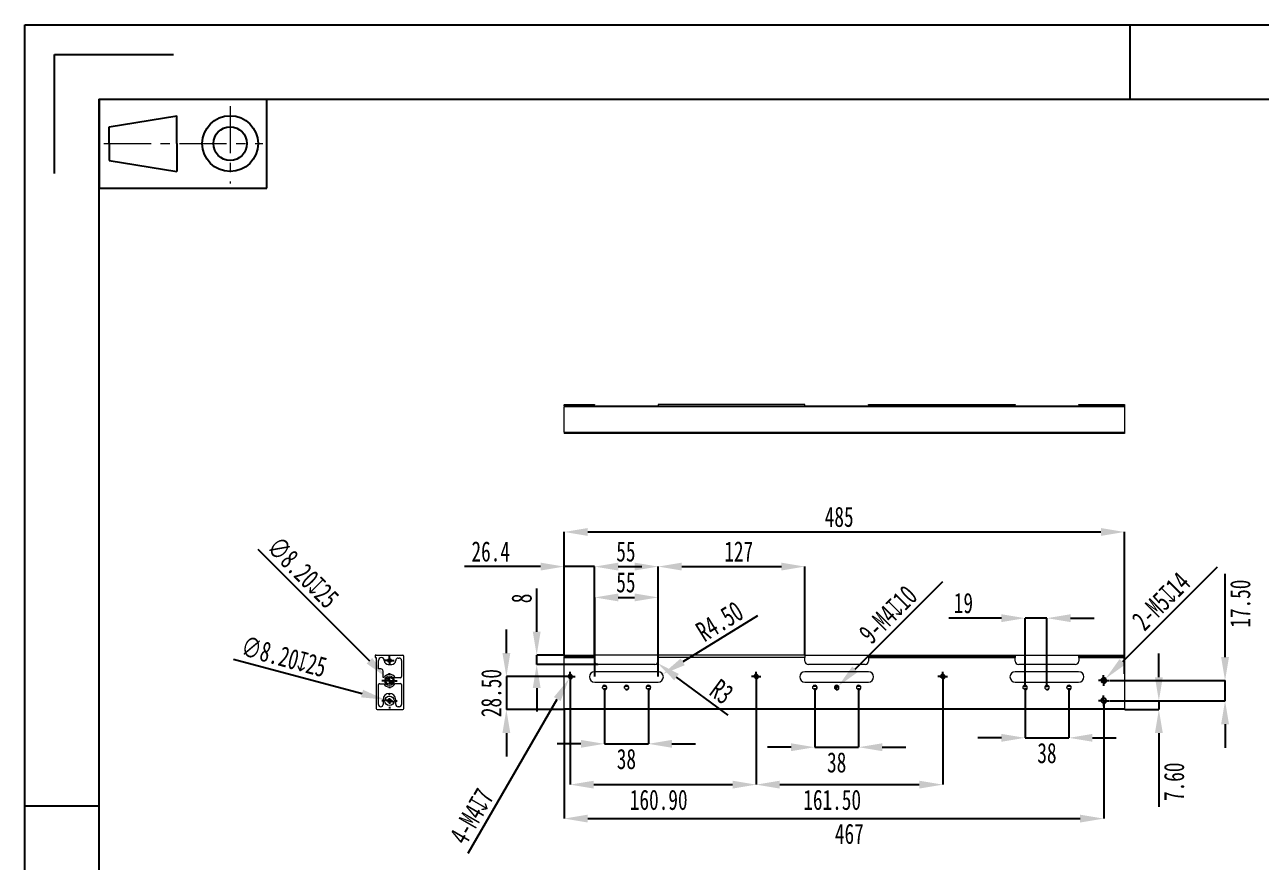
# Model space of a CAD drawing. Header units: millimetres. Extents: x 363 to 745, y -1 to 270.
# Drawn here: x 362.5 to 576.6, y 124.4 to 269.5 of the extents above; entities that cross this region are included whole.
import ezdxf

# ---------------------------------------------------------------- set-up
doc = ezdxf.new("R2010")
doc.units = ezdxf.units.MM
doc.header["$PDSIZE"] = -1
doc.linetypes.add('CENTER', pattern=[10.16, 6.35, -1.27, 1.27, -1.27])
doc.layers.add('DEFAULT_1', color=7, linetype='CENTER', lineweight=18)
doc.layers.add('图框', color=7, linetype='Continuous')
doc.styles.add('SLDTEXTSTYLE1', font='TXT', dxfattribs={"width": 0.7})
doc.dimstyles.new('SLDDIMSTYLE0', dxfattribs={"dimtxt": 3.5, "dimasz": 4.08, "dimexe": 0, "dimexo": 0.0625, "dimgap": 0.875, "dimtad": 2, "dimlfac": 5, "dimrnd": 1e-09, "dimzin": 4, "dimdsep": 46, "dimtxsty": 'SLDTEXTSTYLE1', "dimblk1": 'NONE', "dimsah": 1, "dimcen": 0, "dimadec": 0, "dimazin": 1, "dimtfac": 1, "dimtmove": 0, "dimatfit": 3, "dimldrblk": 'NONE', "dimfxl": 1, "dimfrac": 2, "dimtolj": 1, "dimtzin": 12, "dimarcsym": 0})
doc.dimstyles.new('SLDDIMSTYLE1', dxfattribs={"dimtxt": 3.5, "dimasz": 4.08, "dimexe": 0, "dimexo": 0.0625, "dimgap": 0.875, "dimtad": 2, "dimlfac": 5, "dimrnd": 1e-09, "dimzin": 4, "dimdsep": 46, "dimtxsty": 'SLDTEXTSTYLE1', "dimsah": 1, "dimcen": 0.09, "dimadec": 0, "dimazin": 1, "dimtfac": 1, "dimtmove": 0, "dimatfit": 0, "dimfxl": 1, "dimfrac": 2, "dimtolj": 1, "dimtzin": 12, "dimarcsym": 0})
doc.dimstyles.new('SLDDIMSTYLE2', dxfattribs={"dimtxt": 3.5, "dimasz": 4.08, "dimexe": 0, "dimexo": 0.0625, "dimgap": 0.875, "dimtad": 2, "dimlfac": 5, "dimrnd": 1e-09, "dimzin": 4, "dimdsep": 46, "dimtxsty": 'SLDTEXTSTYLE1', "dimsah": 1, "dimcen": 0.09, "dimadec": 0, "dimazin": 1, "dimtfac": 1, "dimtofl": 0, "dimtmove": 0, "dimatfit": 3, "dimfxl": 1, "dimfrac": 2, "dimtolj": 1, "dimtzin": 12, "dimarcsym": 0})
doc.dimstyles.new('SLDDIMSTYLE3', dxfattribs={"dimtxt": 3.5, "dimasz": 4.08, "dimexe": 0, "dimexo": 0.0625, "dimgap": 0.875, "dimtad": 2, "dimlfac": 5, "dimrnd": 1e-09, "dimzin": 12, "dimdsep": 46, "dimtxsty": 'SLDTEXTSTYLE1', "dimblk1": 'NONE', "dimsah": 1, "dimcen": 0, "dimadec": 0, "dimazin": 3, "dimtfac": 1, "dimtmove": 0, "dimatfit": 3, "dimldrblk": 'NONE', "dimfxl": 1, "dimfrac": 2, "dimtolj": 1, "dimtzin": 12, "dimarcsym": 0})
doc.dimstyles.new('SLDDIMSTYLE4', dxfattribs={"dimtxt": 3.5, "dimasz": 4.08, "dimexe": 0, "dimexo": 0.0625, "dimgap": 0.875, "dimtad": 2, "dimlfac": 5, "dimrnd": 1e-09, "dimzin": 12, "dimdsep": 46, "dimtxsty": 'SLDTEXTSTYLE1', "dimsah": 1, "dimcen": 0, "dimadec": 0, "dimazin": 3, "dimtfac": 1, "dimtofl": 0, "dimtmove": 0, "dimatfit": 3, "dimfxl": 1, "dimfrac": 2, "dimtolj": 1, "dimtzin": 12, "dimarcsym": 0})
doc.dimstyles.new('SLDDIMSTYLE5', dxfattribs={"dimtxt": 3.5, "dimasz": 4.08, "dimexe": 0, "dimexo": 0.0625, "dimgap": 0.875, "dimtad": 2, "dimlfac": 5, "dimrnd": 1e-09, "dimzin": 12, "dimdsep": 46, "dimtxsty": 'SLDTEXTSTYLE1', "dimsah": 1, "dimcen": 0.09, "dimadec": 0, "dimazin": 3, "dimtfac": 1, "dimtofl": 0, "dimtmove": 0, "dimatfit": 3, "dimfxl": 1, "dimfrac": 2, "dimtolj": 1, "dimtzin": 12, "dimarcsym": 0})
doc.dimstyles.new('SLDDIMSTYLE6', dxfattribs={"dimtxt": 3.5, "dimasz": 4.08, "dimexe": 0, "dimexo": 0.0625, "dimgap": 0.875, "dimtad": 2, "dimdec": 1, "dimlfac": 5, "dimrnd": 1e-09, "dimzin": 12, "dimdsep": 46, "dimtxsty": 'SLDTEXTSTYLE1', "dimsah": 1, "dimcen": 0.09, "dimadec": 0, "dimazin": 3, "dimtfac": 1, "dimtdec": 1, "dimtmove": 0, "dimatfit": 0, "dimfxl": 1, "dimfrac": 2, "dimtolj": 1, "dimtzin": 12, "dimarcsym": 0})
doc.dimstyles.new('SLDDIMSTYLE7', dxfattribs={"dimtxt": 3.5, "dimasz": 4.08, "dimexe": 0, "dimexo": 0.0625, "dimgap": 0.875, "dimtad": 2, "dimlfac": 5, "dimrnd": 1e-09, "dimzin": 12, "dimdsep": 46, "dimtxsty": 'SLDTEXTSTYLE1', "dimsah": 1, "dimcen": 0.09, "dimadec": 0, "dimazin": 3, "dimtfac": 1, "dimtmove": 0, "dimatfit": 0, "dimfxl": 1, "dimfrac": 2, "dimtolj": 1, "dimtzin": 12, "dimarcsym": 0})
doc.dimstyles.new('SLDDIMSTYLE8', dxfattribs={"dimtxt": 3.5, "dimasz": 4.08, "dimexe": 0, "dimexo": 0.0625, "dimgap": 0.875, "dimtad": 2, "dimlfac": 5, "dimrnd": 1e-09, "dimzin": 4, "dimdsep": 46, "dimtxsty": 'SLDTEXTSTYLE1', "dimsah": 1, "dimcen": 0, "dimadec": 0, "dimazin": 1, "dimtfac": 1, "dimtofl": 0, "dimtmove": 0, "dimatfit": 3, "dimfxl": 1, "dimfrac": 2, "dimtolj": 1, "dimtzin": 12, "dimarcsym": 0})

# ---------------------------------------------------------------- blocks, each defined once
blk = doc.blocks.new('_D')
at = {"layer": 'Defpoints', "color": 0, "transparency": 16777216}
for p in [(425.06, 156.46), (426.22, 155.3)]:
    blk.add_point(p, dxfattribs=at)
at = {"layer": '图框', "color": 0, "lineweight": -2, "transparency": 16777216}
for p, q in [((402.88, 178.64), (422.18, 159.34)), ((426.22, 155.3), (425.06, 156.46))]:
    blk.add_line(p, q, dxfattribs=at)
at = {"layer": '图框', "color": 0, "transparency": 16777216}
blk.add_solid([(422.66, 159.82), (421.69, 158.86), (425.06, 156.46)], dxfattribs=at)
at = {"layer": '图框', "color": 0, "transparency": 16777216, "insert": (406.65, 181.16), "char_height": 3.5, "attachment_point": 1, "rotation": 315, "style": 'SLDTEXTSTYLE1'}
blk.add_mtext('\\A1;∅8.20{\\fGDT;x}25', dxfattribs=at)
blk = doc.blocks.new('_NONE')
blk = doc.blocks.new('_D_1')
at = {"layer": 'Defpoints', "color": 0, "transparency": 16777216}
for p in [(424.85, 152.59), (426.43, 152.16)]:
    blk.add_point(p, dxfattribs=at)
at = {"layer": '图框', "color": 0, "lineweight": -2, "transparency": 16777216}
for p, q in [((398.63, 159.61), (420.91, 153.65)), ((426.43, 152.16), (424.85, 152.59))]:
    blk.add_line(p, q, dxfattribs=at)
at = {"layer": '图框', "color": 0, "transparency": 16777216}
blk.add_solid([(421.08, 154.3), (420.73, 152.99), (424.85, 152.59)], dxfattribs=at)
at = {"layer": '图框', "color": 0, "transparency": 16777216, "insert": (400.63, 163.68), "char_height": 3.5, "attachment_point": 1, "rotation": 345, "style": 'SLDTEXTSTYLE1'}
blk.add_mtext('\\A1;∅8.20{\\fGDT;x}25', dxfattribs=at)
blk = doc.blocks.new('SW_CENTERMARKSYMBOL_0')
at = {"layer": '图框', "color": 0}
for p, q in [((-1, 0), (-1.32, 0)), ((0, 0), (-0.5, 0)), ((0, 1), (0, 1.32)), ((0, 0), (0, 0.5)), ((0, 0), (0, -0.5)), ((0, 0), (0.5, 0)), ((1, 0), (1.32, 0)), ((0, -1), (0, -1.32))]:
    blk.add_line(p, q, dxfattribs=at)
blk = doc.blocks.new('SW_CENTERMARKSYMBOL_1')
at = {"layer": '图框', "color": 0}
for p, q in [((-1, 0), (-1.32, 0)), ((0, 0), (-0.5, 0)), ((0, 1), (0, 1.32)), ((0, 0), (0, 0.5)), ((0, 0), (0, -0.5)), ((0, 0), (0.5, 0)), ((1, 0), (1.32, 0)), ((0, -1), (0, -1.32))]:
    blk.add_line(p, q, dxfattribs=at)
blk = doc.blocks.new('SW_CENTERMARKSYMBOL_2')
at = {"layer": '图框', "color": 0}
for p, q in [((-0.5, 0), (-0.83, 0)), ((0, 0), (-0.5, 0)), ((0, 0.5), (0, 0.83)), ((0, 0), (0, 0.5)), ((0, 0), (0, -0.5)), ((0, 0), (0.5, 0)), ((0.5, 0), (0.83, 0)), ((0, -0.5), (0, -0.83))]:
    blk.add_line(p, q, dxfattribs=at)
blk = doc.blocks.new('_D_2')
at = {"layer": 'Defpoints', "color": 0, "transparency": 16777216}
for p in [(456.11, 156.58), (445.88, 150.88), (455.88, 150.88)]:
    blk.add_point(p, dxfattribs=at)
at = {"layer": '图框', "color": 0, "lineweight": -2, "transparency": 16777216}
for p, q in [((445.88, 160.66), (445.88, 164.74)), ((456.04, 156.58), (445.88, 156.58)), ((445.88, 156.58), (445.88, 150.88)), ((455.81, 150.88), (445.88, 150.88)), ((445.88, 146.8), (445.88, 142.72))]:
    blk.add_line(p, q, dxfattribs=at)
at = {"layer": '图框', "color": 0, "transparency": 16777216}
for points in [[(445.2, 160.66), (446.56, 160.66), (445.88, 156.58)], [(445.2, 146.8), (446.56, 146.8), (445.88, 150.88)]]:
    blk.add_solid(points, dxfattribs=at)
at = {"layer": '图框', "color": 0, "transparency": 16777216, "insert": (441.5, 153.73), "char_height": 3.5, "attachment_point": 2, "rotation": 90, "style": 'SLDTEXTSTYLE1'}
blk.add_mtext('\\A1;28.50', dxfattribs=at)
blk = doc.blocks.new('_D_3')
at = {"layer": 'Defpoints', "color": 0, "transparency": 16777216}
for p in [(456.94, 155.75), (489.12, 155.75), (489.12, 137.87)]:
    blk.add_point(p, dxfattribs=at)
at = {"layer": '图框', "color": 0, "lineweight": -2, "transparency": 16777216}
for p, q in [((456.94, 155.68), (456.94, 137.87)), ((489.12, 155.68), (489.12, 137.87)), ((461.02, 137.87), (485.04, 137.87))]:
    blk.add_line(p, q, dxfattribs=at)
at = {"layer": '图框', "color": 0, "transparency": 16777216}
for points in [[(461.02, 138.55), (461.02, 137.19), (456.94, 137.87)], [(485.04, 138.55), (485.04, 137.19), (489.12, 137.87)]]:
    blk.add_solid(points, dxfattribs=at)
at = {"layer": '图框', "color": 0, "transparency": 16777216, "insert": (472.25, 137), "char_height": 3.5, "attachment_point": 2, "style": 'SLDTEXTSTYLE1'}
blk.add_mtext('\\A1;160.90', dxfattribs=at)
blk = doc.blocks.new('_D_4')
at = {"layer": 'Defpoints', "color": 0, "transparency": 16777216}
for p in [(489.12, 155.75), (521.42, 155.75), (521.42, 137.87)]:
    blk.add_point(p, dxfattribs=at)
at = {"layer": '图框', "color": 0, "lineweight": -2, "transparency": 16777216}
for p, q in [((489.12, 155.68), (489.12, 137.87)), ((521.42, 155.68), (521.42, 137.87)), ((493.2, 137.87), (517.34, 137.87))]:
    blk.add_line(p, q, dxfattribs=at)
at = {"layer": '图框', "color": 0, "transparency": 16777216}
for points in [[(493.2, 138.55), (493.2, 137.19), (489.12, 137.87)], [(517.34, 138.55), (517.34, 137.19), (521.42, 137.87)]]:
    blk.add_solid(points, dxfattribs=at)
at = {"layer": '图框', "color": 0, "transparency": 16777216, "insert": (502.28, 137), "char_height": 3.5, "attachment_point": 2, "style": 'SLDTEXTSTYLE1'}
blk.add_mtext('\\A1;161.50', dxfattribs=at)
blk = doc.blocks.new('_D_5')
at = {"layer": 'Defpoints', "color": 0, "transparency": 16777216}
for p in [(548.92, 155.54), (549.63, 156.25)]:
    blk.add_point(p, dxfattribs=at)
at = {"layer": '图框', "color": 0, "lineweight": -2, "transparency": 16777216}
for p, q in [((568.94, 175.56), (552.51, 159.14)), ((548.92, 155.54), (549.63, 156.25))]:
    blk.add_line(p, q, dxfattribs=at)
at = {"layer": '图框', "color": 0, "transparency": 16777216}
blk.add_solid([(552.03, 159.62), (552.99, 158.65), (549.63, 156.25)], dxfattribs=at)
at = {"layer": '图框', "color": 0, "transparency": 16777216, "insert": (553.86, 166.78), "char_height": 3.5, "attachment_point": 1, "rotation": 45, "style": 'SLDTEXTSTYLE1'}
blk.add_mtext('\\A1;2-M5{\\fGDT|b0|i0|c134|p2;x}14', dxfattribs=at)
blk = doc.blocks.new('_D_6')
at = {"layer": 'Defpoints', "color": 0, "transparency": 16777216}
for p in [(550.2, 155.9), (550.2, 152.4), (570.29, 152.4)]:
    blk.add_point(p, dxfattribs=at)
at = {"layer": '图框', "color": 0, "lineweight": -2, "transparency": 16777216}
for p, q in [((570.29, 159.98), (570.29, 174.38)), ((550.26, 155.9), (570.29, 155.9)), ((570.29, 152.4), (570.29, 155.9)), ((550.26, 152.4), (570.29, 152.4)), ((570.29, 148.32), (570.29, 144.24))]:
    blk.add_line(p, q, dxfattribs=at)
at = {"layer": '图框', "color": 0, "transparency": 16777216}
for points in [[(569.61, 159.98), (570.97, 159.98), (570.29, 155.9)], [(569.61, 148.32), (570.97, 148.32), (570.29, 152.4)]]:
    blk.add_solid(points, dxfattribs=at)
at = {"layer": '图框', "color": 0, "transparency": 16777216, "insert": (571.16, 169.22), "char_height": 3.5, "attachment_point": 2, "rotation": 90, "style": 'SLDTEXTSTYLE1'}
blk.add_mtext('\\A1;17.50', dxfattribs=at)
blk = doc.blocks.new('_D_7')
at = {"layer": 'Defpoints', "color": 0, "transparency": 16777216}
for p in [(550.2, 152.4), (552.88, 150.88), (558.83, 150.88)]:
    blk.add_point(p, dxfattribs=at)
at = {"layer": '图框', "color": 0, "lineweight": -2, "transparency": 16777216}
for p, q in [((558.83, 156.48), (558.83, 160.56)), ((550.26, 152.4), (558.83, 152.4)), ((558.83, 152.4), (558.83, 150.88)), ((552.94, 150.88), (558.83, 150.88)), ((558.83, 146.8), (558.83, 134.03))]:
    blk.add_line(p, q, dxfattribs=at)
at = {"layer": '图框', "color": 0, "transparency": 16777216}
for points in [[(558.15, 156.48), (559.51, 156.48), (558.83, 152.4)], [(558.15, 146.8), (559.51, 146.8), (558.83, 150.88)]]:
    blk.add_solid(points, dxfattribs=at)
at = {"layer": '图框', "color": 0, "transparency": 16777216, "insert": (559.7, 138.37), "char_height": 3.5, "attachment_point": 2, "rotation": 90, "style": 'SLDTEXTSTYLE1'}
blk.add_mtext('\\A1;7.60', dxfattribs=at)
blk = doc.blocks.new('_D_8')
at = {"layer": 'Defpoints', "color": 0, "transparency": 16777216}
for p in [(457.14, 156.92), (456.74, 156.23)]:
    blk.add_point(p, dxfattribs=at)
at = {"layer": '图框', "color": 0, "lineweight": -2, "transparency": 16777216}
for p, q in [((457.14, 156.92), (456.74, 156.23)), ((439.27, 125.98), (454.7, 152.7))]:
    blk.add_line(p, q, dxfattribs=at)
at = {"layer": '图框', "color": 0, "transparency": 16777216}
blk.add_solid([(454.11, 153.04), (455.28, 152.36), (456.74, 156.23)], dxfattribs=at)
at = {"layer": '图框', "color": 0, "transparency": 16777216, "insert": (435.85, 128.96), "char_height": 3.5, "attachment_point": 1, "rotation": 60, "style": 'SLDTEXTSTYLE1'}
blk.add_mtext('\\A1;4-M4{\\fGDT|b0|i0|c134|p2;x}7', dxfattribs=at)
blk = doc.blocks.new('_D_9')
at = {"layer": 'Defpoints', "color": 0, "transparency": 16777216}
for p in [(471.56, 159.28), (472.05, 158.92)]:
    blk.add_point(p, dxfattribs=at)
at = {"layer": '图框', "color": 0, "lineweight": -2, "transparency": 16777216}
blk.add_line((484.26, 149.93), (475.33, 156.5), dxfattribs=at)
at = {"layer": '图框', "color": 0, "transparency": 16777216}
blk.add_solid([(475.74, 157.05), (474.93, 155.95), (472.05, 158.92)], dxfattribs=at)
at = {"layer": '图框', "color": 0, "transparency": 16777216, "insert": (482.86, 156.39), "char_height": 3.5, "attachment_point": 1, "rotation": 323.6313, "style": 'SLDTEXTSTYLE1'}
blk.add_mtext('\\A1;R3', dxfattribs=at)
blk = doc.blocks.new('_D_10')
at = {"layer": 'Defpoints', "color": 0, "transparency": 16777216}
for p in [(552.88, 181.64), (455.88, 160.28), (552.88, 156.98)]:
    blk.add_point(p, dxfattribs=at)
at = {"layer": '图框', "color": 0, "lineweight": -2, "transparency": 16777216}
for p, q in [((455.88, 160.34), (455.88, 181.64)), ((459.96, 181.64), (548.8, 181.64)), ((552.88, 157.05), (552.88, 181.64))]:
    blk.add_line(p, q, dxfattribs=at)
at = {"layer": '图框', "color": 0, "transparency": 16777216}
for points in [[(459.96, 182.32), (459.96, 180.96), (455.88, 181.64)], [(548.8, 182.32), (548.8, 180.96), (552.88, 181.64)]]:
    blk.add_solid(points, dxfattribs=at)
at = {"layer": '图框', "color": 0, "transparency": 16777216, "insert": (503.49, 186.02), "char_height": 3.5, "attachment_point": 2, "style": 'SLDTEXTSTYLE1'}
blk.add_mtext('\\A1;485', dxfattribs=at)
blk = doc.blocks.new('_D_11')
at = {"layer": 'Defpoints', "color": 0, "transparency": 16777216}
for p in [(461.16, 175.64), (455.88, 160.28), (461.16, 160.28)]:
    blk.add_point(p, dxfattribs=at)
at = {"layer": '图框', "color": 0, "lineweight": -2, "transparency": 16777216}
for p, q in [((451.8, 175.64), (438.62, 175.64)), ((455.88, 160.34), (455.88, 175.64)), ((461.16, 175.64), (455.88, 175.64)), ((461.16, 160.34), (461.16, 175.64)), ((465.24, 175.64), (469.32, 175.64))]:
    blk.add_line(p, q, dxfattribs=at)
at = {"layer": '图框', "color": 0, "transparency": 16777216}
for points in [[(451.8, 176.32), (451.8, 174.96), (455.88, 175.64)], [(465.24, 176.32), (465.24, 174.96), (461.16, 175.64)]]:
    blk.add_solid(points, dxfattribs=at)
at = {"layer": '图框', "color": 0, "transparency": 16777216, "insert": (443.17, 180.02), "char_height": 3.5, "attachment_point": 2, "style": 'SLDTEXTSTYLE1'}
blk.add_mtext('\\A1;26.4', dxfattribs=at)
blk = doc.blocks.new('_D_12')
at = {"layer": 'Defpoints', "color": 0, "transparency": 16777216}
for p in [(472.16, 175.64), (461.16, 160.28), (472.16, 160.28)]:
    blk.add_point(p, dxfattribs=at)
at = {"layer": '图框', "color": 0, "lineweight": -2, "transparency": 16777216}
for p, q in [((461.16, 160.34), (461.16, 175.64)), ((465.24, 175.64), (468.08, 175.64)), ((472.16, 160.34), (472.16, 175.64))]:
    blk.add_line(p, q, dxfattribs=at)
at = {"layer": '图框', "color": 0, "transparency": 16777216}
for points in [[(465.24, 176.32), (465.24, 174.96), (461.16, 175.64)], [(468.08, 176.32), (468.08, 174.96), (472.16, 175.64)]]:
    blk.add_solid(points, dxfattribs=at)
at = {"layer": '图框', "color": 0, "transparency": 16777216, "insert": (466.57, 180.02), "char_height": 3.5, "attachment_point": 2, "style": 'SLDTEXTSTYLE1'}
blk.add_mtext('\\A1;55', dxfattribs=at)
blk = doc.blocks.new('_D_13')
at = {"layer": 'Defpoints', "color": 0, "transparency": 16777216}
for p in [(497.56, 175.64), (472.16, 160.28), (497.56, 160.28)]:
    blk.add_point(p, dxfattribs=at)
at = {"layer": '图框', "color": 0, "lineweight": -2, "transparency": 16777216}
for p, q in [((472.16, 160.34), (472.16, 175.64)), ((476.24, 175.64), (493.48, 175.64)), ((497.56, 160.34), (497.56, 175.64))]:
    blk.add_line(p, q, dxfattribs=at)
at = {"layer": '图框', "color": 0, "transparency": 16777216}
for points in [[(476.24, 176.32), (476.24, 174.96), (472.16, 175.64)], [(493.48, 176.32), (493.48, 174.96), (497.56, 175.64)]]:
    blk.add_solid(points, dxfattribs=at)
at = {"layer": '图框', "color": 0, "transparency": 16777216, "insert": (486.1, 180.02), "char_height": 3.5, "attachment_point": 2, "style": 'SLDTEXTSTYLE1'}
blk.add_mtext('\\A1;127', dxfattribs=at)
blk = doc.blocks.new('_D_14')
at = {"layer": 'Defpoints', "color": 0, "transparency": 16777216}
for p in [(472.16, 170.3), (461.17, 156.53), (472.16, 156.53)]:
    blk.add_point(p, dxfattribs=at)
at = {"layer": '图框', "color": 0, "lineweight": -2, "transparency": 16777216}
for p, q in [((461.17, 156.59), (461.17, 170.3)), ((465.25, 170.3), (468.08, 170.3)), ((472.16, 156.59), (472.16, 170.3))]:
    blk.add_line(p, q, dxfattribs=at)
at = {"layer": '图框', "color": 0, "transparency": 16777216}
for points in [[(465.25, 170.98), (465.25, 169.62), (461.17, 170.3)], [(468.08, 170.98), (468.08, 169.62), (472.16, 170.3)]]:
    blk.add_solid(points, dxfattribs=at)
at = {"layer": '图框', "color": 0, "transparency": 16777216, "insert": (466.57, 174.68), "char_height": 3.5, "attachment_point": 2, "style": 'SLDTEXTSTYLE1'}
blk.add_mtext('\\A1;55', dxfattribs=at)
blk = doc.blocks.new('_D_15')
at = {"layer": 'Defpoints', "color": 0, "transparency": 16777216}
for p in [(472.16, 156.53), (472.93, 157)]:
    blk.add_point(p, dxfattribs=at)
at = {"layer": '图框', "color": 0, "lineweight": -2, "transparency": 16777216}
blk.add_line((489.36, 167.14), (476.4, 159.14), dxfattribs=at)
at = {"layer": '图框', "color": 0, "transparency": 16777216}
blk.add_solid([(476.04, 159.72), (476.76, 158.56), (472.93, 157)], dxfattribs=at)
at = {"layer": '图框', "color": 0, "transparency": 16777216, "insert": (478.32, 165.47), "char_height": 3.5, "attachment_point": 1, "rotation": 31.6798, "style": 'SLDTEXTSTYLE1'}
blk.add_mtext('\\A1;R4.50', dxfattribs=at)
blk = doc.blocks.new('_D_16')
at = {"layer": 'Defpoints', "color": 0, "transparency": 16777216}
for p in [(451.13, 160.28), (455.88, 160.28), (461.76, 158.68)]:
    blk.add_point(p, dxfattribs=at)
at = {"layer": '图框', "color": 0, "lineweight": -2, "transparency": 16777216}
for p, q in [((451.13, 164.36), (451.13, 171.82)), ((455.81, 160.28), (451.13, 160.28)), ((451.13, 158.68), (451.13, 160.28)), ((461.7, 158.68), (451.13, 158.68)), ((451.13, 154.6), (451.13, 150.52))]:
    blk.add_line(p, q, dxfattribs=at)
at = {"layer": '图框', "color": 0, "transparency": 16777216}
for points in [[(450.45, 164.36), (451.81, 164.36), (451.13, 160.28)], [(450.45, 154.6), (451.81, 154.6), (451.13, 158.68)]]:
    blk.add_solid(points, dxfattribs=at)
at = {"layer": '图框', "color": 0, "transparency": 16777216, "insert": (446.76, 170.13), "char_height": 3.5, "attachment_point": 2, "rotation": 90, "style": 'SLDTEXTSTYLE1'}
blk.add_mtext('\\A1;8', dxfattribs=at)
blk = doc.blocks.new('_D_17')
at = {"layer": 'Defpoints', "color": 0, "transparency": 16777216}
for p in [(549.28, 152.4), (455.88, 150.88), (549.28, 131.99)]:
    blk.add_point(p, dxfattribs=at)
at = {"layer": '图框', "color": 0, "lineweight": -2, "transparency": 16777216}
for p, q in [((549.28, 152.33), (549.28, 131.99)), ((455.88, 150.81), (455.88, 131.99)), ((459.96, 131.99), (545.2, 131.99))]:
    blk.add_line(p, q, dxfattribs=at)
at = {"layer": '图框', "color": 0, "transparency": 16777216}
for points in [[(459.96, 132.67), (459.96, 131.31), (455.88, 131.99)], [(545.2, 132.67), (545.2, 131.31), (549.28, 131.99)]]:
    blk.add_solid(points, dxfattribs=at)
at = {"layer": '图框', "color": 0, "transparency": 16777216, "insert": (505.25, 131.11), "char_height": 3.5, "attachment_point": 2, "style": 'SLDTEXTSTYLE1'}
blk.add_mtext('\\A1;467', dxfattribs=at)
blk = doc.blocks.new('_D_18')
at = {"layer": 'Defpoints', "color": 0, "transparency": 16777216}
for p in [(539.46, 166.71), (535.66, 154.68), (539.46, 154.68)]:
    blk.add_point(p, dxfattribs=at)
at = {"layer": '图框', "color": 0, "lineweight": -2, "transparency": 16777216}
for p, q in [((531.58, 166.71), (522.49, 166.71)), ((535.66, 154.74), (535.66, 166.71)), ((539.46, 166.71), (535.66, 166.71)), ((539.46, 154.74), (539.46, 166.71)), ((543.54, 166.71), (547.62, 166.71))]:
    blk.add_line(p, q, dxfattribs=at)
at = {"layer": '图框', "color": 0, "transparency": 16777216}
for points in [[(531.58, 167.39), (531.58, 166.03), (535.66, 166.71)], [(543.54, 167.39), (543.54, 166.03), (539.46, 166.71)]]:
    blk.add_solid(points, dxfattribs=at)
at = {"layer": '图框', "color": 0, "transparency": 16777216, "insert": (525, 171.09), "char_height": 3.5, "attachment_point": 2, "style": 'SLDTEXTSTYLE1'}
blk.add_mtext('\\A1;19', dxfattribs=at)
blk = doc.blocks.new('_D_19')
at = {"layer": 'Defpoints', "color": 0, "transparency": 16777216}
for p in [(502.78, 154.39), (503.35, 154.96)]:
    blk.add_point(p, dxfattribs=at)
at = {"layer": '图框', "color": 0, "lineweight": -2, "transparency": 16777216}
for p, q in [((521.38, 173), (506.23, 157.84)), ((502.78, 154.39), (503.35, 154.96))]:
    blk.add_line(p, q, dxfattribs=at)
at = {"layer": '图框', "color": 0, "transparency": 16777216}
blk.add_solid([(505.75, 158.33), (506.71, 157.36), (503.35, 154.96)], dxfattribs=at)
at = {"layer": '图框', "color": 0, "transparency": 16777216, "insert": (506.59, 164.49), "char_height": 3.5, "attachment_point": 1, "rotation": 45, "style": 'SLDTEXTSTYLE1'}
blk.add_mtext('\\A1;9-M4{\\fGDT|b0|i0|c134|p2;x}10', dxfattribs=at)
blk = doc.blocks.new('_D_20')
at = {"layer": 'Defpoints', "color": 0, "transparency": 16777216}
for p in [(462.86, 154.68), (470.46, 154.68), (470.46, 144.94)]:
    blk.add_point(p, dxfattribs=at)
at = {"layer": '图框', "color": 0, "lineweight": -2, "transparency": 16777216}
for p, q in [((462.86, 154.61), (462.86, 144.94)), ((470.46, 154.61), (470.46, 144.94)), ((458.78, 144.94), (454.7, 144.94)), ((462.86, 144.94), (470.46, 144.94)), ((474.54, 144.94), (478.62, 144.94))]:
    blk.add_line(p, q, dxfattribs=at)
at = {"layer": '图框', "color": 0, "transparency": 16777216}
for points in [[(458.78, 145.62), (458.78, 144.26), (462.86, 144.94)], [(474.54, 145.62), (474.54, 144.26), (470.46, 144.94)]]:
    blk.add_solid(points, dxfattribs=at)
at = {"layer": '图框', "color": 0, "transparency": 16777216, "insert": (466.66, 144.07), "char_height": 3.5, "attachment_point": 2, "style": 'SLDTEXTSTYLE1'}
blk.add_mtext('\\A1;38', dxfattribs=at)
blk = doc.blocks.new('_D_21')
at = {"layer": 'Defpoints', "color": 0, "transparency": 16777216}
for p in [(499.26, 154.68), (506.86, 154.68), (506.86, 144.35)]:
    blk.add_point(p, dxfattribs=at)
at = {"layer": '图框', "color": 0, "lineweight": -2, "transparency": 16777216}
for p, q in [((499.26, 154.61), (499.26, 144.35)), ((506.86, 154.61), (506.86, 144.35)), ((495.18, 144.35), (491.1, 144.35)), ((499.26, 144.35), (506.86, 144.35)), ((510.94, 144.35), (515.02, 144.35))]:
    blk.add_line(p, q, dxfattribs=at)
at = {"layer": '图框', "color": 0, "transparency": 16777216}
for points in [[(495.18, 145.03), (495.18, 143.67), (499.26, 144.35)], [(510.94, 145.03), (510.94, 143.67), (506.86, 144.35)]]:
    blk.add_solid(points, dxfattribs=at)
at = {"layer": '图框', "color": 0, "transparency": 16777216, "insert": (503.06, 143.48), "char_height": 3.5, "attachment_point": 2, "style": 'SLDTEXTSTYLE1'}
blk.add_mtext('\\A1;38', dxfattribs=at)
blk = doc.blocks.new('_D_22')
at = {"layer": 'Defpoints', "color": 0, "transparency": 16777216}
for p in [(535.66, 154.68), (543.26, 154.68), (543.26, 145.98)]:
    blk.add_point(p, dxfattribs=at)
at = {"layer": '图框', "color": 0, "lineweight": -2, "transparency": 16777216}
for p, q in [((535.66, 154.61), (535.66, 145.98)), ((543.26, 154.61), (543.26, 145.98)), ((531.58, 145.98), (527.5, 145.98)), ((535.66, 145.98), (543.26, 145.98)), ((547.34, 145.98), (551.42, 145.98))]:
    blk.add_line(p, q, dxfattribs=at)
at = {"layer": '图框', "color": 0, "transparency": 16777216}
for points in [[(531.58, 146.66), (531.58, 145.3), (535.66, 145.98)], [(547.34, 146.66), (547.34, 145.3), (543.26, 145.98)]]:
    blk.add_solid(points, dxfattribs=at)
at = {"layer": '图框', "color": 0, "transparency": 16777216, "insert": (539.46, 145.1), "char_height": 3.5, "attachment_point": 2, "style": 'SLDTEXTSTYLE1'}
blk.add_mtext('\\A1;38', dxfattribs=at)
blk = doc.blocks.new('SW_CENTERMARKSYMBOL_3')
at = {"layer": '图框', "color": 0}
for p, q in [((-0.5, 0), (-0.92, 0)), ((0, 0), (-0.5, 0)), ((0, 0.5), (0, 0.92)), ((0, 0), (0, 0.5)), ((0, 0), (0, -0.5)), ((0, 0), (0.5, 0)), ((0.5, 0), (0.92, 0)), ((0, -0.5), (0, -0.92))]:
    blk.add_line(p, q, dxfattribs=at)
blk = doc.blocks.new('SW_CENTERMARKSYMBOL_4')
at = {"layer": '图框', "color": 0}
for p, q in [((-0.5, 0), (-0.92, 0)), ((0, 0), (-0.5, 0)), ((0, 0.5), (0, 0.92)), ((0, 0), (0, 0.5)), ((0, 0), (0, -0.5)), ((0, 0), (0.5, 0)), ((0.5, 0), (0.92, 0)), ((0, -0.5), (0, -0.92))]:
    blk.add_line(p, q, dxfattribs=at)
blk = doc.blocks.new('SW_CENTERMARKSYMBOL_5')
at = {"layer": '图框', "color": 0}
for p, q in [((-0.5, 0), (-0.83, 0)), ((0, 0), (-0.5, 0)), ((0, 0.5), (0, 0.83)), ((0, 0), (0, 0.5)), ((0, 0), (0, -0.5)), ((0, 0), (0.5, 0)), ((0.5, 0), (0.83, 0)), ((0, -0.5), (0, -0.83))]:
    blk.add_line(p, q, dxfattribs=at)
blk = doc.blocks.new('SW_CENTERMARKSYMBOL_6')
at = {"layer": '图框', "color": 0}
for p, q in [((-0.5, 0), (-0.83, 0)), ((0, 0), (-0.5, 0)), ((0, 0.5), (0, 0.83)), ((0, 0), (0, 0.5)), ((0, 0), (0, -0.5)), ((0, 0), (0.5, 0)), ((0.5, 0), (0.83, 0)), ((0, -0.5), (0, -0.83))]:
    blk.add_line(p, q, dxfattribs=at)
blk = doc.blocks.new('SW_CENTERMARKSYMBOL_7')
at = {"layer": '图框', "color": 0}
for p, q in [((-0.5, 0), (-0.83, 0)), ((0, 0), (-0.5, 0)), ((0, 0.5), (0, 0.83)), ((0, 0), (0, 0.5)), ((0, 0), (0, -0.5)), ((0, 0), (0.5, 0)), ((0.5, 0), (0.83, 0)), ((0, -0.5), (0, -0.83))]:
    blk.add_line(p, q, dxfattribs=at)
blk = doc.blocks.new('96_1')
at = {"color": 7, "linetype": 'Continuous'}
for p, q in [((-11.25, 6), (-11.25, -6)), ((11.25, -6), (11.25, 6)), ((-9.93, 2.25), (-0.82, 3.75)), ((-0.82, 0), (-0.82, 3.75)), ((-9.93, 0), (-9.93, 2.25)), ((-9.93, 0), (-9.93, -2.25)), ((-0.82, 0), (-0.82, -3.75)), ((-9.93, -2.25), (-0.82, -3.75)), ((-11.25, -6), (11.25, -6))]:
    blk.add_line(p, q, dxfattribs=at)
for radius in [3.75, 2.25]:
    blk.add_circle((6.34, 0), radius, dxfattribs=at)
at = {"layer": 'DEFAULT_1', "color": 1, "linetype": 'CENTER'}
for p, q in [((6.34, 5.05), (6.34, -5.36)), ((-10.64, 0), (10.74, 0))]:
    blk.add_line(p, q, dxfattribs=at)

msp = doc.modelspace()

# ---------------------------------------------------------------- linework, layer by layer
at = {"color": 7, "linetype": 'Continuous'}
for p, q in [((362.5032, -1.0819), (362.5032, 269.503)), ((362.5032, 269.503), (745.1875, 269.503)), ((553.8453, 256.618), (553.8453, 269.503)), ((367.6572, 243.733), (367.6572, 264.349)), ((367.6572, 264.349), (388.2731, 264.349)), ((375.3882, 11.8031), (375.3882, 256.618)), ((375.3882, 256.618), (732.3025, 256.618)), ((362.5032, 134.2105), (375.3882, 134.2105))]:
    msp.add_line(p, q, dxfattribs=at)
at = {"color": 7, "linetype": 'Continuous', "lineweight": 15}
for p, q in [((455.8755, 203.7159), (461.1635, 203.7159)), ((455.8755, 203.7159), (455.8755, 203.6759)), ((461.1635, 203.6759), (455.8755, 203.6759)), ((455.8755, 203.5159), (455.8755, 203.6759)), ((455.8755, 203.5159), (552.8755, 203.5159)), ((455.8755, 203.5159), (455.8755, 203.3159)), ((461.1635, 203.7159), (461.1635, 203.6759)), ((461.1635, 203.5159), (461.1635, 203.6759)), ((497.5635, 203.7159), (472.1635, 203.7159)), ((472.1635, 203.7159), (472.1635, 203.5159)), ((497.5635, 203.5159), (497.5635, 203.7159)), ((508.5635, 203.7159), (533.9635, 203.7159)), ((508.5635, 203.6759), (508.5635, 203.7159)), ((533.9635, 203.6759), (508.5635, 203.6759)), ((508.5635, 203.6759), (508.5635, 203.5159)), ((533.9635, 203.7159), (533.9635, 203.6759)), ((533.9635, 203.5159), (533.9635, 203.6759)), ((544.9635, 203.7159), (552.8755, 203.7159)), ((544.9635, 203.6759), (544.9635, 203.7159)), ((552.8755, 203.6759), (544.9635, 203.6759)), ((544.9635, 203.6759), (544.9635, 203.5159)), ((552.8755, 203.7159), (552.8755, 203.6759)), ((552.8755, 203.6759), (552.8755, 203.5159)), ((552.8755, 203.5159), (552.8755, 203.3159)), ((552.8755, 203.3159), (455.8755, 203.3159)), ((455.8755, 198.9159), (455.8755, 203.3159)), ((552.8755, 203.3159), (552.8755, 198.9159)), ((455.8755, 198.9159), (552.8755, 198.9159)), ((455.8755, 198.9159), (455.8755, 198.7159)), ((552.8755, 198.7159), (455.8755, 198.7159)), ((552.8755, 198.9159), (552.8755, 198.7159)), ((423.1405, 160.2768), (423.1405, 160.0768)), ((423.3405, 160.2768), (423.1405, 160.2768)), ((423.1405, 160.0768), (423.1405, 159.9168)), ((423.1405, 159.9168), (423.1405, 159.8768)), ((423.1805, 159.8768), (423.1405, 159.8768)), ((423.1805, 159.8768), (423.3405, 159.8768)), ((423.3405, 160.2768), (427.9405, 160.2768)), ((423.3405, 159.8768), (423.3405, 151.0768)), ((423.7405, 157.9056), (423.7405, 159.3824)), ((425.4368, 158.6813), (426.0378, 158.6813)), ((427.1396, 159.783), (427.3399, 159.783)), ((427.7405, 159.3824), (427.7405, 156.5977)), ((428.1405, 151.0768), (428.1405, 160.0768)), ((455.8755, 160.2768), (455.8755, 160.0768)), ((455.8755, 160.2768), (461.1635, 160.2768)), ((461.1635, 160.0768), (455.8755, 160.0768)), ((455.8755, 159.9168), (455.8755, 160.0768)), ((455.8755, 159.9168), (461.1635, 159.9168)), ((455.8755, 159.9168), (455.8755, 159.8768)), ((461.1635, 159.8768), (455.8755, 159.8768)), ((455.8755, 151.0768), (455.8755, 159.8768)), ((461.1635, 160.2768), (461.1635, 160.0768)), ((472.1635, 160.2768), (461.1635, 160.2768)), ((461.1635, 160.0768), (461.1635, 159.9168)), ((461.1635, 159.9168), (461.1635, 159.8768)), ((461.1635, 159.2768), (461.1635, 159.8768)), ((471.5635, 158.6768), (461.7635, 158.6768)), ((472.1635, 159.8768), (472.1635, 160.2768)), ((497.5635, 160.2768), (472.1635, 160.2768)), ((497.5635, 159.8768), (472.1635, 159.8768)), ((472.1635, 159.8768), (472.1635, 159.2768)), ((497.5635, 160.2768), (497.5635, 159.8768)), ((497.5635, 160.2768), (508.5635, 160.2768)), ((497.5635, 159.2768), (497.5635, 159.8768)), ((507.9635, 158.6768), (498.1635, 158.6768)), ((508.5635, 160.0768), (508.5635, 160.2768)), ((508.5635, 160.2768), (533.9635, 160.2768)), ((533.9635, 160.0768), (508.5635, 160.0768)), ((508.5635, 159.9168), (508.5635, 160.0768)), ((508.5635, 159.9168), (533.9635, 159.9168)), ((508.5635, 159.8768), (508.5635, 159.9168)), ((533.9635, 159.8768), (508.5635, 159.8768)), ((508.5635, 159.8768), (508.5635, 159.2768)), ((533.9635, 160.2768), (533.9635, 160.0768)), ((533.9635, 160.2768), (544.9635, 160.2768)), ((533.9635, 160.0768), (533.9635, 159.9168)), ((533.9635, 159.9168), (533.9635, 159.8768)), ((533.9635, 159.2768), (533.9635, 159.8768)), ((544.3635, 158.6768), (534.5635, 158.6768)), ((544.9635, 160.0768), (544.9635, 160.2768)), ((544.9635, 160.2768), (552.8755, 160.2768)), ((552.8755, 160.0768), (544.9635, 160.0768)), ((544.9635, 159.9168), (544.9635, 160.0768)), ((544.9635, 159.9168), (552.8755, 159.9168)), ((544.9635, 159.8768), (544.9635, 159.9168)), ((552.8755, 159.8768), (544.9635, 159.8768)), ((544.9635, 159.8768), (544.9635, 159.2768)), ((552.8755, 160.2768), (552.8755, 160.0768)), ((552.8755, 160.0768), (552.8755, 159.9168)), ((552.8755, 159.9168), (552.8755, 159.8768)), ((552.8755, 159.8768), (552.8755, 151.0768)), ((424.1405, 157.9056), (423.7405, 157.9056)), ((424.5405, 156.4407), (424.5405, 157.5056)), ((424.689, 156.4407), (424.5405, 156.4407)), ((427.5405, 156.3977), (426.6162, 156.3977)), ((472.1641, 157.4268), (461.1652, 157.4268)), ((508.5598, 157.4222), (497.5609, 157.4222)), ((544.9492, 157.4213), (533.9503, 157.4213)), ((423.7405, 151.7708), (423.7405, 155.1961)), ((423.9614, 155.3554), (424.6629, 155.3554)), ((426.6388, 155.3961), (427.5405, 155.3961)), ((427.7405, 155.1961), (427.7405, 151.7703)), ((461.1652, 155.6268), (472.1641, 155.6268)), ((462.5466, 154.7688), (462.5498, 154.7688)), ((463.178, 154.7688), (463.1804, 154.7688)), ((466.3466, 154.7688), (466.3498, 154.7688)), ((466.978, 154.7688), (466.9804, 154.7688)), ((470.1466, 154.7688), (470.1498, 154.7688)), ((470.778, 154.7688), (470.7804, 154.7688)), ((497.5609, 155.6222), (508.5598, 155.6222)), ((498.9466, 154.7688), (498.9498, 154.7688)), ((499.578, 154.7688), (499.5804, 154.7688)), ((502.7459, 154.7688), (502.9452, 154.7688)), ((506.5466, 154.7688), (506.5498, 154.7688)), ((507.178, 154.7688), (507.1804, 154.7688)), ((533.9503, 155.6213), (544.9492, 155.6213)), ((535.3466, 154.7688), (535.3498, 154.7688)), ((535.978, 154.7688), (535.9804, 154.7688)), ((539.1466, 154.7688), (539.1498, 154.7688)), ((539.778, 154.7688), (539.7804, 154.7688)), ((542.9466, 154.7688), (542.9498, 154.7688)), ((543.578, 154.7688), (543.5804, 154.7688)), ((548.946, 156.1573), (549.605, 156.1573)), ((424.5421, 152.5716), (424.5421, 151.7708)), ((426.7389, 151.7703), (426.7389, 152.5716)), ((423.5405, 150.8768), (427.9405, 150.8768)), ((427.3399, 151.3697), (427.1396, 151.3697)), ((455.8755, 151.0768), (552.8755, 151.0768)), ((455.8755, 151.0768), (455.8755, 150.8768)), ((552.8755, 150.8768), (455.8755, 150.8768)), ((552.8755, 151.0768), (552.8755, 150.8768))]:
    msp.add_line(p, q, dxfattribs=at)
for centre, radius in [((425.6405, 159.3768), 0.33), ((425.6405, 155.8768), 0.82), ((425.6405, 155.8768), 0.62), ((456.9355, 156.5768), 0.33), ((489.1155, 156.5768), 0.33), ((521.4155, 156.5768), 0.33), ((549.2755, 155.8968), 0.42), ((462.8635, 154.6768), 0.33), ((466.6635, 154.6768), 0.33), ((470.4635, 154.6768), 0.33), ((499.2635, 154.6768), 0.33), ((503.0629, 154.6768), 0.33), ((506.8635, 154.6768), 0.33), ((535.6635, 154.6768), 0.33), ((539.4635, 154.6768), 0.33), ((543.2635, 154.6768), 0.33), ((425.6405, 152.3768), 0.82), ((425.6405, 152.3768), 0.33), ((549.2755, 152.3968), 0.42)]:
    msp.add_circle(centre, radius, dxfattribs=at)
for centre, radius, start, end in [((423.3405, 160.0768), 0.2, 90, 180), ((423.1805, 159.9168), 0.04, 180, 270), ((424.2381, 159.3824), 0.4976, 0, 180), ((425.4368, 159.3824), 0.7011, 180, 270), ((426.0378, 159.3824), 0.7011, 270, 0), ((427.1396, 159.3824), 0.4006, 90, 180), ((427.3399, 159.3824), 0.4006, 0, 90), ((427.9405, 160.0768), 0.2, 0, 90), ((461.7635, 159.2768), 0.6, 180, 270), ((471.5635, 159.2768), 0.6, 270, 0), ((498.1635, 159.2768), 0.6, 180, 270), ((507.9635, 159.2768), 0.6, 270, 0), ((534.5635, 159.2768), 0.6, 180, 270), ((544.3635, 159.2768), 0.6, 270, 0), ((424.1405, 157.5056), 0.4, 0, 90), ((425.6405, 155.8768), 1.106, 28.093048, 149.34923), ((427.5405, 156.5977), 0.2, 270, 0), ((461.1652, 156.5268), 0.9, 90, 270), ((472.1641, 156.5268), 0.9, 270, 90), ((497.5609, 156.5222), 0.9, 90, 270), ((508.5598, 156.5222), 0.9, 270, 90), ((533.9503, 156.5213), 0.9, 90, 270), ((544.9492, 156.5213), 0.9, 270, 90), ((423.9527, 155.1347), 0.2209, 87.736776, 163.869328), ((425.6405, 155.8768), 1.108, 208.072487, 334.284168), ((427.5405, 155.1961), 0.2, 360, 90), ((425.6405, 152.5716), 1.0984, 0, 180), ((423.5405, 151.0768), 0.2, 180, 270), ((424.1413, 151.7708), 0.4008, 180, 0), ((427.1396, 151.7703), 0.4006, 180, 270), ((427.3399, 151.7703), 0.4006, 270, 0), ((427.9405, 151.0768), 0.2, 270, 0)]:
    msp.add_arc(centre, radius, start, end, dxfattribs=at)
at = {"color": 7, "linetype": 'Continuous', "lineweight": 0}
for centre, radius in [((456.9355, 156.5768), 0.4), ((489.1155, 156.5768), 0.4), ((521.4155, 156.5768), 0.4), ((549.2755, 155.8968), 0.5), ((462.8635, 154.6768), 0.4), ((466.6635, 154.6768), 0.4), ((470.4635, 154.6768), 0.4), ((499.2635, 154.6768), 0.4), ((503.0629, 154.6768), 0.4), ((506.8635, 154.6768), 0.4), ((535.6635, 154.6768), 0.4), ((539.4635, 154.6768), 0.4), ((543.2635, 154.6768), 0.4), ((549.2755, 152.3968), 0.5)]:
    msp.add_arc(centre, radius, 255, 195, dxfattribs=at)
at = {"color": 7, "linetype": 'Continuous', "lineweight": 15}
for points, knots in [([(463.1483, 154.8436), (463.1035, 154.8516), (463.0581, 154.8597), (462.9631, 154.8727), (462.914, 154.8772), (462.8388, 154.8772), (462.8137, 154.8761), (462.7647, 154.8723), (462.7406, 154.8695), (462.6693, 154.8598), (462.6236, 154.8516), (462.5787, 154.8436)], [0, 0, 0, 0, 0.25, 0.25, 0.5, 0.5, 0.625, 0.625, 0.75, 0.75, 1, 1, 1, 1]), ([(466.9483, 154.8436), (466.9035, 154.8516), (466.8581, 154.8597), (466.7631, 154.8727), (466.714, 154.8772), (466.6388, 154.8772), (466.6137, 154.8761), (466.5647, 154.8723), (466.5406, 154.8695), (466.4693, 154.8598), (466.4236, 154.8516), (466.3787, 154.8436)], [0, 0, 0, 0, 0.25, 0.25, 0.5, 0.5, 0.625, 0.625, 0.75, 0.75, 1, 1, 1, 1]), ([(470.7483, 154.8436), (470.7035, 154.8516), (470.6581, 154.8597), (470.5631, 154.8727), (470.514, 154.8772), (470.4388, 154.8772), (470.4137, 154.8761), (470.3647, 154.8723), (470.3406, 154.8695), (470.2693, 154.8598), (470.2236, 154.8516), (470.1787, 154.8436)], [0, 0, 0, 0, 0.25, 0.25, 0.5, 0.5, 0.625, 0.625, 0.75, 0.75, 1, 1, 1, 1]), ([(499.5483, 154.8436), (499.5035, 154.8516), (499.4581, 154.8597), (499.3631, 154.8727), (499.314, 154.8772), (499.2388, 154.8772), (499.2137, 154.8761), (499.1647, 154.8723), (499.1406, 154.8695), (499.0693, 154.8598), (499.0236, 154.8516), (498.9787, 154.8436)], [0, 0, 0, 0, 0.25, 0.25, 0.5, 0.5, 0.625, 0.625, 0.75, 0.75, 1, 1, 1, 1]), ([(502.9452, 154.7792), (502.9448, 154.7781), (502.9438, 154.7756), (502.9665, 154.8406), (503.0245, 154.913), (503.0861, 154.9632), (503.1367, 154.982), (503.1559, 154.9891)], [0, 0, 0, 0, 0.24659127, 0.58300116, 0.77031026, 0.91300587, 1, 1, 1, 1]), ([(503.3208, 154.8725), (503.294, 154.8747), (503.2187, 154.8807), (503.0987, 154.8655), (503.0144, 154.8506), (502.9741, 154.8436)], [0, 0, 0, 0, 0.22462933, 0.62955521, 1, 1, 1, 1]), ([(507.1483, 154.8436), (507.1035, 154.8516), (507.0581, 154.8597), (506.9631, 154.8727), (506.914, 154.8772), (506.8388, 154.8772), (506.8137, 154.8761), (506.7647, 154.8723), (506.7406, 154.8695), (506.6693, 154.8598), (506.6236, 154.8516), (506.5787, 154.8436)], [0, 0, 0, 0, 0.25, 0.25, 0.5, 0.5, 0.625, 0.625, 0.75, 0.75, 1, 1, 1, 1]), ([(535.9483, 154.8436), (535.9035, 154.8516), (535.8581, 154.8597), (535.7631, 154.8727), (535.714, 154.8772), (535.6388, 154.8772), (535.6137, 154.8761), (535.5647, 154.8723), (535.5406, 154.8695), (535.4693, 154.8598), (535.4236, 154.8516), (535.3787, 154.8436)], [0, 0, 0, 0, 0.25, 0.25, 0.5, 0.5, 0.625, 0.625, 0.75, 0.75, 1, 1, 1, 1]), ([(539.7483, 154.8436), (539.7035, 154.8516), (539.6581, 154.8597), (539.5631, 154.8727), (539.514, 154.8772), (539.4388, 154.8772), (539.4137, 154.8761), (539.3647, 154.8723), (539.3406, 154.8695), (539.2693, 154.8598), (539.2236, 154.8516), (539.1787, 154.8436)], [0, 0, 0, 0, 0.25, 0.25, 0.5, 0.5, 0.625, 0.625, 0.75, 0.75, 1, 1, 1, 1]), ([(543.5483, 154.8436), (543.5035, 154.8516), (543.4581, 154.8597), (543.3631, 154.8727), (543.314, 154.8772), (543.2388, 154.8772), (543.2137, 154.8761), (543.1647, 154.8723), (543.1406, 154.8695), (543.0693, 154.8598), (543.0236, 154.8516), (542.9787, 154.8436)], [0, 0, 0, 0, 0.25, 0.25, 0.5, 0.5, 0.625, 0.625, 0.75, 0.75, 1, 1, 1, 1])]:
    msp.add_open_spline(points, degree=3, knots=knots, dxfattribs=at)

# ---------------------------------------------------------------- block references
at = {"color": 2, "linetype": 'Continuous', "xscale": 1.288499418886255, "yscale": 1.288499418886255, "zscale": 1.288499418886255}
msp.add_blockref('96_1', (389.8966, 248.907), dxfattribs=at)
at = {"layer": '图框'}
for name, p in [('SW_CENTERMARKSYMBOL_2', (425.6405, 159.3768)), ('SW_CENTERMARKSYMBOL_1', (425.6405, 155.8768)), ('SW_CENTERMARKSYMBOL_5', (456.9355, 156.5768)), ('SW_CENTERMARKSYMBOL_6', (489.1155, 156.5768)), ('SW_CENTERMARKSYMBOL_7', (521.4155, 156.5768)), ('SW_CENTERMARKSYMBOL_4', (549.2755, 155.8968)), ('SW_CENTERMARKSYMBOL_0', (425.6405, 152.3768)), ('SW_CENTERMARKSYMBOL_3', (549.2755, 152.3968))]:
    msp.add_blockref(name, p, dxfattribs=at)

# ---------------------------------------------------------------- dimensions: what is measured, and where the dimension line sits
at = {"layer": '图框', "color": 3}
for base, p1, p2, dimstyle, picture, middle in [((552.8755, 181.6432), (455.8755, 160.2768), (552.8755, 156.9828), 'SLDDIMSTYLE5', '_D_10', (503.4859, 181.6432)), ((461.1635, 175.6432), (455.8755, 160.2768), (461.1635, 160.2768), 'SLDDIMSTYLE6', '_D_11', (443.1655, 175.6432)), ((472.1635, 175.6432), (461.1635, 160.2768), (472.1635, 160.2768), 'SLDDIMSTYLE7', '_D_12', (466.571, 175.6432)), ((497.5635, 175.6432), (472.1635, 160.2768), (497.5635, 160.2768), 'SLDDIMSTYLE5', '_D_13', (486.1031, 175.6432)), ((472.1641, 170.3042), (461.1652, 156.5268), (472.1641, 156.5268), 'SLDDIMSTYLE6', '_D_14', (466.571, 170.3042)), ((539.4635, 166.7135), (535.6635, 154.6768), (539.4635, 154.6768), 'SLDDIMSTYLE7', '_D_18', (524.9952, 166.7135)), ((470.4635, 144.9442), (462.8635, 154.6768), (470.4635, 154.6768), 'SLDDIMSTYLE7', '_D_20', (466.6635, 144.9442)), ((489.1155, 137.875), (456.9355, 155.7468), (489.1155, 155.7468), 'SLDDIMSTYLE2', '_D_3', (472.2498, 137.875)), ((521.4155, 137.875), (489.1155, 155.7468), (521.4155, 155.7468), 'SLDDIMSTYLE2', '_D_4', (502.2799, 137.875)), ((506.8635, 144.3519), (499.2635, 154.6768), (506.8635, 154.6768), 'SLDDIMSTYLE7', '_D_21', (503.0635, 144.3519)), ((543.2635, 145.9761), (535.6635, 154.6768), (543.2635, 154.6768), 'SLDDIMSTYLE7', '_D_22', (539.4635, 145.9761)), ((549.2755, 131.9891), (455.8755, 150.8768), (549.2755, 152.3968), 'SLDDIMSTYLE5', '_D_17', (505.2477, 131.9891))]:
    dim = msp.add_linear_dim(base=base, p1=p1, p2=p2, dimstyle=dimstyle, dxfattribs=at)
    dim.commit()
    dim.dimension.update_dxf_attribs({"geometry": picture, "text_midpoint": middle, "dimtype": 160})
for p1, p2, text, dimstyle, picture, middle in [((426.2203, 155.297), (425.0607, 156.4567), '<>{\\fGDT;x}25', 'SLDDIMSTYLE0', '_D', (409.5915, 171.9259)), ((548.9219, 155.5433), (549.6291, 156.2504), '2-M5{\\fGDT|b0|i0|c134|p2;x}14', 'SLDDIMSTYLE3', '_D_5', (562.6665, 169.2878)), ((457.1355, 156.9232), (456.7355, 156.2304), '4-M4{\\fGDT|b0|i0|c134|p2;x}7', 'SLDDIMSTYLE3', '_D_8', (443.299, 132.9578))]:
    dim = msp.add_diameter_dim_2p(p1=p1, p2=p2, text=text, dimstyle=dimstyle, dxfattribs=at)
    dim.commit()
    dim.dimension.update_dxf_attribs({"geometry": picture, "text_midpoint": middle, "dimtype": 163})
for p1, p2, text, dimstyle, picture, middle in [((502.78, 154.394), (503.3457, 154.9597), '9-M4{\\fGDT|b0|i0|c134|p2;x}10', 'SLDDIMSTYLE3', '_D_19', (513.3663, 168.7446)), ((426.4326, 152.1646), (424.8484, 152.5891), '<>{\\fGDT;x}25', 'SLDDIMSTYLE0', '_D_1', (408.4891, 159.7282))]:
    dim = msp.add_diameter_dim_2p(p1=p1, p2=p2, text=text, dimstyle=dimstyle, dxfattribs=at)
    dim.commit()
    dim.dimension.update_dxf_attribs({"geometry": picture, "text_midpoint": middle})
for base, p1, p2, dimstyle, picture, middle in [((570.2865, 152.3968), (550.1955, 155.8968), (550.1955, 152.3968), 'SLDDIMSTYLE1', '_D_6', (570.2865, 169.2193)), ((451.1301, 160.2768), (461.7635, 158.6768), (455.8755, 160.2768), 'SLDDIMSTYLE7', '_D_16', (451.1301, 170.1285)), ((445.8755, 150.8768), (456.1055, 156.5768), (455.8755, 150.8768), 'SLDDIMSTYLE1', '_D_2', (445.8755, 153.7268)), ((558.8273, 150.8768), (550.1955, 152.3968), (552.8755, 150.8768), 'SLDDIMSTYLE1', '_D_7', (558.8273, 138.371))]:
    dim = msp.add_linear_dim(base=base, p1=p1, p2=p2, angle=90, dimstyle=dimstyle, dxfattribs=at)
    dim.commit()
    dim.dimension.update_dxf_attribs({"geometry": picture, "text_midpoint": middle, "dimtype": 160})
dim = msp.add_radius_dim(center=(472.1641, 156.5268), mpoint=(472.93, 156.9995), dimstyle='SLDDIMSTYLE8', dxfattribs=at)
dim.commit()
dim.dimension.update_dxf_attribs({"geometry": '_D_15', "text_midpoint": (483.2363, 166.4444)})
dim = msp.add_radius_dim(center=(471.5635, 159.2768), mpoint=(472.0466, 158.921), dimstyle='SLDDIMSTYLE4', dxfattribs=at)
dim.commit()
dim.dimension.update_dxf_attribs({"geometry": '_D_9', "text_midpoint": (481.9095, 151.6578), "dimtype": 164})

doc.saveas('drawing.dxf')
